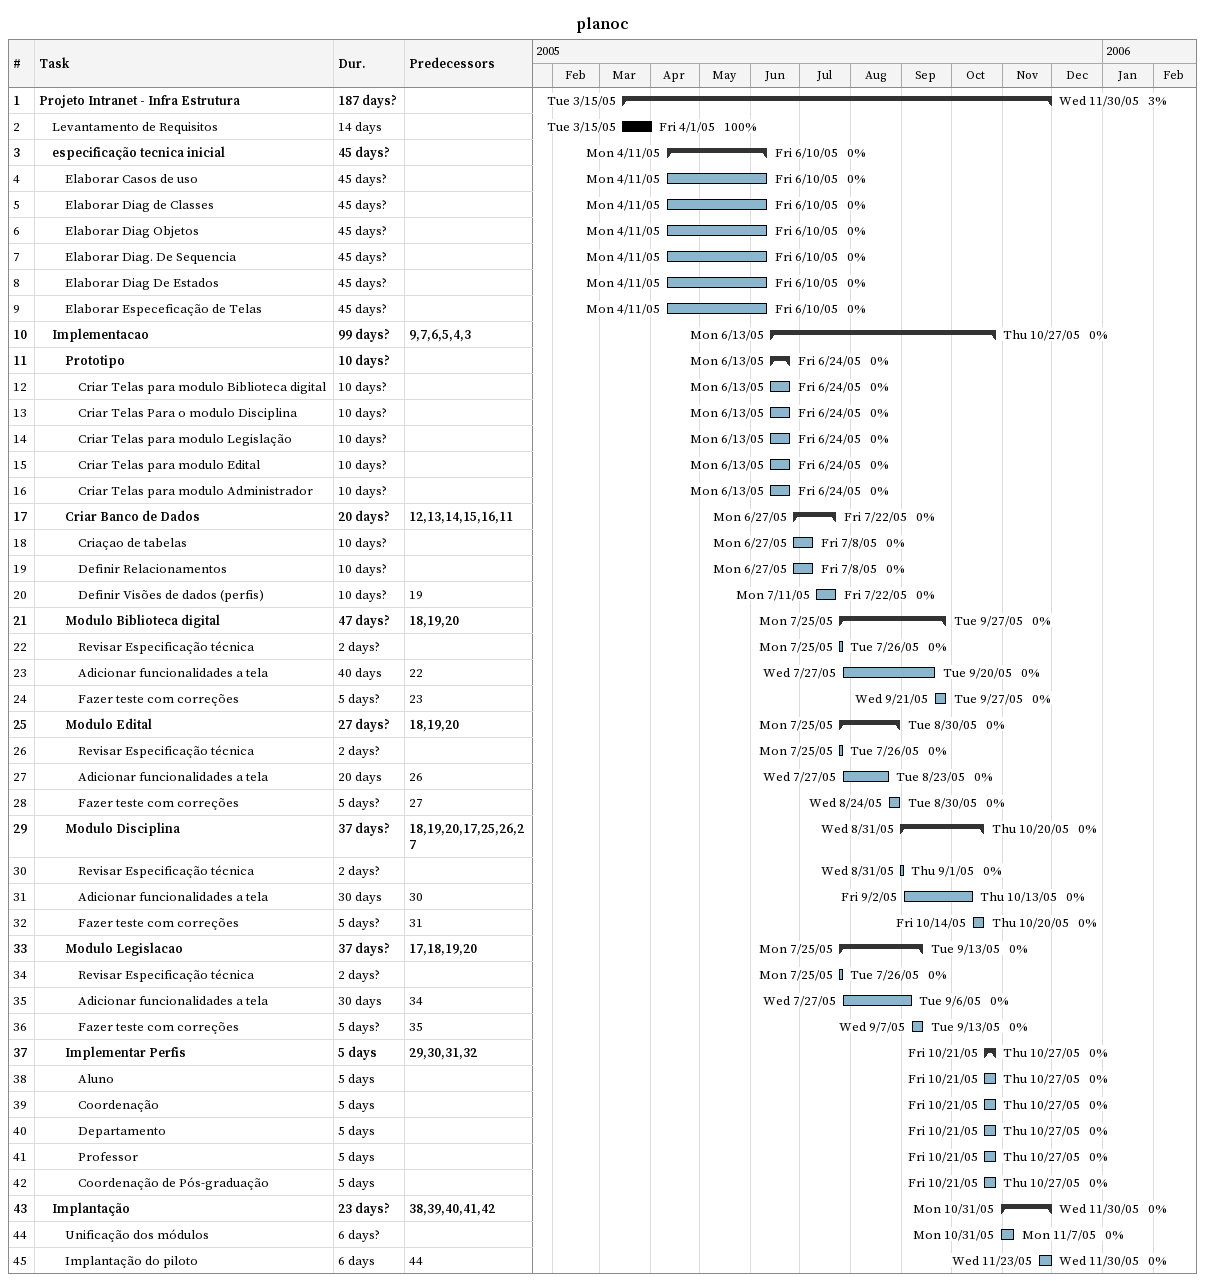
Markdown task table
planoc

| ID | Level | Task | Duration | Start | Finish | Predecessors | % complete |
|---|---|---|---|---|---|---|---|
| 1 | 1 | **Projeto Intranet - Infra Estrutura** | 187d? | 2005-03-15 | 2005-11-30 |  | 3 |
| 2 | 2 | Levantamento de Requisitos | 14d | 2005-03-15 | 2005-04-01 |  | 100 |
| 3 | 2 | **especificação tecnica inicial** | 45d? | 2005-04-11 | 2005-06-10 |  | 0 |
| 4 | 3 | Elaborar Casos de uso | 45d? | 2005-04-11 | 2005-06-10 |  | 0 |
| 5 | 3 | Elaborar Diag de Classes | 45d? | 2005-04-11 | 2005-06-10 |  | 0 |
| 6 | 3 | Elaborar Diag Objetos | 45d? | 2005-04-11 | 2005-06-10 |  | 0 |
| 7 | 3 | Elaborar Diag. De Sequencia | 45d? | 2005-04-11 | 2005-06-10 |  | 0 |
| 8 | 3 | Elaborar Diag De Estados | 45d? | 2005-04-11 | 2005-06-10 |  | 0 |
| 9 | 3 | Elaborar Especeficação de Telas | 45d? | 2005-04-11 | 2005-06-10 |  | 0 |
| 10 | 2 | **Implementacao** | 99d? | 2005-06-13 | 2005-10-27 | 9, 7, 6, 5, 4, 3 | 0 |
| 11 | 3 | **Prototipo** | 10d? | 2005-06-13 | 2005-06-24 |  | 0 |
| 12 | 4 | Criar Telas para modulo Biblioteca digital | 10d? | 2005-06-13 | 2005-06-24 |  | 0 |
| 13 | 4 | Criar Telas Para o modulo Disciplina | 10d? | 2005-06-13 | 2005-06-24 |  | 0 |
| 14 | 4 | Criar Telas para modulo Legislação | 10d? | 2005-06-13 | 2005-06-24 |  | 0 |
| 15 | 4 | Criar Telas para modulo Edital | 10d? | 2005-06-13 | 2005-06-24 |  | 0 |
| 16 | 4 | Criar Telas para modulo Administrador | 10d? | 2005-06-13 | 2005-06-24 |  | 0 |
| 17 | 3 | **Criar Banco de Dados** | 20d? | 2005-06-27 | 2005-07-22 | 12, 13, 14, 15, 16, 11 | 0 |
| 18 | 4 | Criaçao de tabelas | 10d? | 2005-06-27 | 2005-07-08 |  | 0 |
| 19 | 4 | Definir Relacionamentos | 10d? | 2005-06-27 | 2005-07-08 |  | 0 |
| 20 | 4 | Definir Visões de dados (perfis) | 10d? | 2005-07-11 | 2005-07-22 | 19 | 0 |
| 21 | 3 | **Modulo Biblioteca digital** | 47d? | 2005-07-25 | 2005-09-27 | 18, 19, 20 | 0 |
| 22 | 4 | Revisar Especificação técnica | 2d? | 2005-07-25 | 2005-07-26 |  | 0 |
| 23 | 4 | Adicionar funcionalidades a tela | 40d | 2005-07-27 | 2005-09-20 | 22 | 0 |
| 24 | 4 | Fazer teste com correções | 5d? | 2005-09-21 | 2005-09-27 | 23 | 0 |
| 25 | 3 | **Modulo Edital** | 27d? | 2005-07-25 | 2005-08-30 | 18, 19, 20 | 0 |
| 26 | 4 | Revisar Especificação técnica | 2d? | 2005-07-25 | 2005-07-26 |  | 0 |
| 27 | 4 | Adicionar funcionalidades a tela | 20d | 2005-07-27 | 2005-08-23 | 26 | 0 |
| 28 | 4 | Fazer teste com correções | 5d? | 2005-08-24 | 2005-08-30 | 27 | 0 |
| 29 | 3 | **Modulo Disciplina** | 37d? | 2005-08-31 | 2005-10-20 | 18, 19, 20, 17, 25, 26, 27 | 0 |
| 30 | 4 | Revisar Especificação técnica | 2d? | 2005-08-31 | 2005-09-01 |  | 0 |
| 31 | 4 | Adicionar funcionalidades a tela | 30d | 2005-09-02 | 2005-10-13 | 30 | 0 |
| 32 | 4 | Fazer teste com correções | 5d? | 2005-10-14 | 2005-10-20 | 31 | 0 |
| 33 | 3 | **Modulo Legislacao** | 37d? | 2005-07-25 | 2005-09-13 | 17, 18, 19, 20 | 0 |
| 34 | 4 | Revisar Especificação técnica | 2d? | 2005-07-25 | 2005-07-26 |  | 0 |
| 35 | 4 | Adicionar funcionalidades a tela | 30d | 2005-07-27 | 2005-09-06 | 34 | 0 |
| 36 | 4 | Fazer teste com correções | 5d? | 2005-09-07 | 2005-09-13 | 35 | 0 |
| 37 | 3 | **Implementar Perfis** | 5d | 2005-10-21 | 2005-10-27 | 29, 30, 31, 32 | 0 |
| 38 | 4 | Aluno | 5d | 2005-10-21 | 2005-10-27 |  | 0 |
| 39 | 4 | Coordenação | 5d | 2005-10-21 | 2005-10-27 |  | 0 |
| 40 | 4 | Departamento | 5d | 2005-10-21 | 2005-10-27 |  | 0 |
| 41 | 4 | Professor | 5d | 2005-10-21 | 2005-10-27 |  | 0 |
| 42 | 4 | Coordenação de Pós-graduação | 5d | 2005-10-21 | 2005-10-27 |  | 0 |
| 43 | 2 | **Implantação** | 23d? | 2005-10-31 | 2005-11-30 | 38, 39, 40, 41, 42 | 0 |
| 44 | 3 | Unificação dos módulos | 6d? | 2005-10-31 | 2005-11-07 |  | 0 |
| 45 | 3 | Implantação do piloto | 6d | 2005-11-23 | 2005-11-30 | 44 | 0 |
